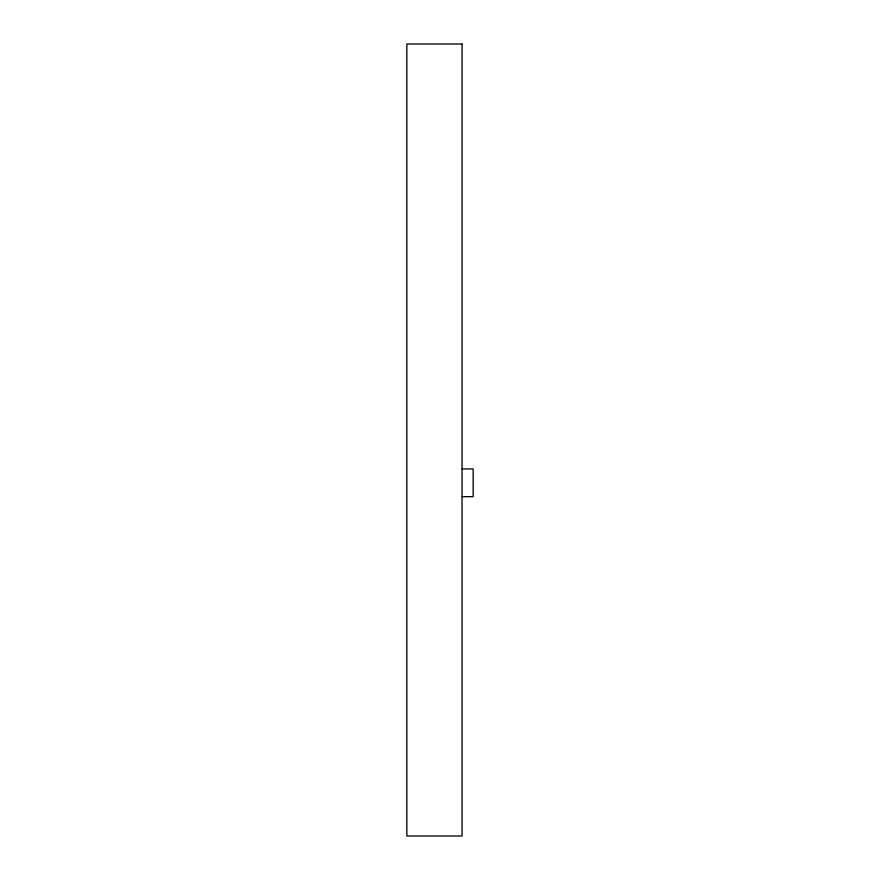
<?xml version="1.0" encoding="UTF-8"?>
<svg xmlns="http://www.w3.org/2000/svg" width="880" height="880" viewBox="0 0 880 880"><rect width="100%" height="100%" fill="white"/><g stroke="black" fill="none" stroke-linecap="round" stroke-linejoin="round"><path stroke-width="1.32" d="M462.055 468.919L473.154 468.919L473.154 496.661L462.055 496.661M462.055 44L406.846 44L406.846 836L462.055 836L462.055 44"/></g></svg>
